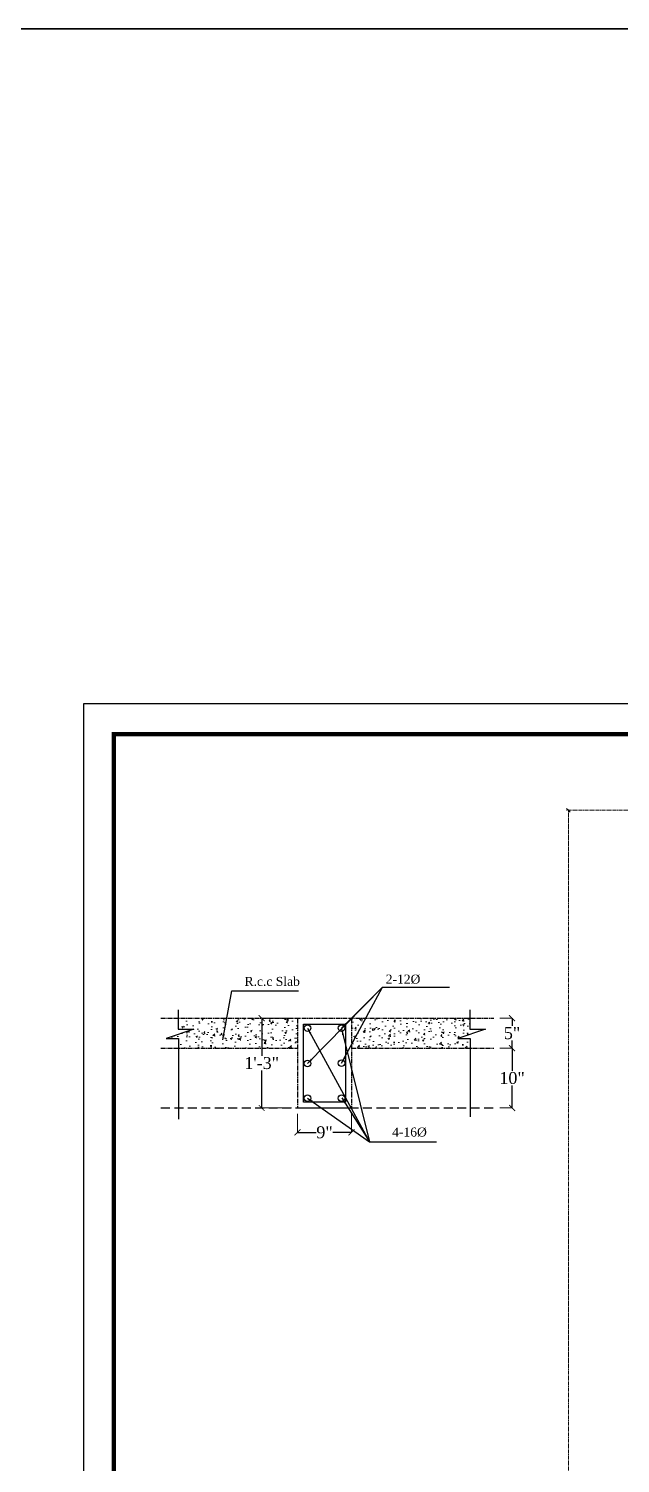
# Model space of a CAD drawing. Header units: millimetres. Extents: x -6808 to 215771, y -89660 to -16303.
# Drawn here: x 110174 to 110487, y -47369 to -46609 of the extents above; entities that cross this region are included whole.
import ezdxf

# ---------------------------------------------------------------- set-up
doc = ezdxf.new("R2010")
doc.units = ezdxf.units.MM
doc.header["$PDMODE"] = 35
doc.linetypes.add('CENTER2', pattern=[1.125, 0.75, -0.125, 0.125, -0.125])
doc.linetypes.add('DASHED', pattern=[0.75, 0.5, -0.25])
doc.layers.get('0').update_dxf_attribs({"color": 8})
for name, color, linetype, lineweight in [('beam', 6, 'CENTER2', 30), ('dim2', 6, 'Continuous', 20), ('STEEL', 1, 'Continuous', 30), ('wall', 7, 'Continuous', 35)]:
    doc.layers.add(name, color=color, linetype=linetype, lineweight=lineweight)
doc.layers.add('FORMAT', color=7, linetype='Continuous')
doc.layers.add('wall hatch', color=7, linetype='Continuous', lineweight=9, true_color=0x4a4a4a)
doc.styles.add('SAJ', font='eurr____.ttf')
doc.styles.get("Standard").update_dxf_attribs({"font": 'times.ttf'})
doc.dimstyles.new('DIM-120', dxfattribs={"dimtxt": 6, "dimasz": 3, "dimexe": 0, "dimexo": 6, "dimgap": 0, "dimtad": 0, "dimtih": 1, "dimtoh": 1, "dimzin": 0, "dimdsep": 46, "dimlunit": 4, "dimtxsty": 'Standard', "dimblk": 'ARCHTICK', "dimcen": 0, "dimclrd": 256, "dimclre": 256, "dimclrt": 256, "dimadec": 0, "dimazin": 0, "dimtfac": 1, "dimtofl": 0, "dimtmove": 1, "dimatfit": 0, "dimfxl": 1, "dimtolj": 1, "dimtzin": 0, "dimlwe": -1, "dimarcsym": 0})
doc.dimstyles.new('SAJ', dxfattribs={"dimtxt": 5, "dimasz": 2, "dimexe": 1, "dimexo": 1, "dimgap": 0.09375, "dimtad": 0, "dimdec": 1, "dimzin": 0, "dimdsep": 46, "dimlunit": 4, "dimtxsty": 'SAJ', "dimblk": 'OBLIQUE', "dimcen": 0.125, "dimdle": 0.375, "dimadec": 0, "dimazin": 0, "dimtfac": 1, "dimtdec": 1, "dimtofl": 0, "dimtmove": 0, "dimatfit": 3, "dimldrblk": 'OBLIQUE', "dimfxl": 1, "dimtolj": 1, "dimtzin": 0, "dimlwd": 5, "dimlwe": 5, "dimarcsym": 1})

# ---------------------------------------------------------------- blocks, each defined once
blk = doc.blocks.new('_Oblique')
at = {"color": 0, "linetype": 'ByBlock', "lineweight": -2}
blk.add_line((-0.5, -0.5), (0.5, 0.5), dxfattribs=at)
blk = doc.blocks.new('*D1498')
at = {"layer": 'Defpoints', "color": 0, "transparency": 16777216}
for p in [(110496.23, -47023.23), (110459.24, -47811.23), (110496.23, -47811.23)]:
    blk.add_point(p, dxfattribs=at)
at = {"layer": 'dim2', "color": 0, "linetype": 'DASHED', "lineweight": 5, "transparency": 16777216}
for p, q in [((110495.23, -47023.23), (110458.24, -47023.23)), ((110459.24, -47022.86), (110459.24, -47398.82)), ((110459.24, -47811.61), (110459.24, -47435.64)), ((110495.23, -47811.23), (110458.24, -47811.23))]:
    blk.add_line(p, q, dxfattribs=at)
at = {"layer": 'dim2', "color": 0, "lineweight": 5, "transparency": 16777216, "xscale": 2, "yscale": 2, "zscale": 2}
for p, rotation in [((110459.24, -47023.23), 90), ((110459.24, -47811.23), 270)]:
    blk.add_blockref('_Oblique', p, dxfattribs=dict(at, rotation=rotation))
at = {"layer": 'dim2', "color": 0, "transparency": 16777216, "insert": (110459.24, -47417.23), "char_height": 12, "attachment_point": 5, "rotation": 90, "style": 'SAJ'}
blk.add_mtext('\\A1;65\'-8"', dxfattribs=at)
blk = doc.blocks.new('_ARCHTICK')
at = {"color": 0, "linetype": 'ByBlock', "const_width": 0.15}
blk.add_lwpolyline([(-0.5, -0.5), (0.5, 0.5)], dxfattribs=at)
blk = doc.blocks.new('*D199')
at = {"layer": 'Defpoints', "color": 0, "ltscale": 2, "transparency": 16777216}
for p in [(19.91, 16.85), (13.91, 1.85), (19.91, 1.85)]:
    blk.add_point(p, dxfattribs=at)
at = {"layer": 'STEEL', "lineweight": 18, "ltscale": 2, "transparency": 16777216}
for p, q in [((18.91, 16.85), (13.91, 16.85)), ((18.91, 1.85), (13.91, 1.85))]:
    blk.add_line(p, q, dxfattribs=at)
at = {"layer": 'STEEL', "lineweight": -2, "ltscale": 2, "transparency": 16777216}
for p, q in [((13.91, 16.85), (13.91, 10.57)), ((13.91, 1.85), (13.91, 8.13))]:
    blk.add_line(p, q, dxfattribs=at)
for p, rotation in [((13.91, 16.85), 90), ((13.91, 1.85), 270)]:
    blk.add_blockref('_ARCHTICK', p, dxfattribs=dict(at, rotation=rotation))
at = {"layer": 'STEEL', "lineweight": 18, "ltscale": 2, "transparency": 16777216, "insert": (13.91, 9.35), "char_height": 2, "attachment_point": 5}
blk.add_mtext('\\A1;1\'-3"', dxfattribs=at)
blk = doc.blocks.new('*D200')
at = {"layer": 'Defpoints', "color": 0, "ltscale": 2, "transparency": 16777216}
for p in [(19.91, 1.85), (28.91, 1.85), (28.91, -2.22)]:
    blk.add_point(p, dxfattribs=at)
at = {"layer": 'STEEL', "lineweight": 18, "ltscale": 2, "transparency": 16777216}
for p, q in [((19.91, 0.85), (19.91, -2.22)), ((28.91, 0.85), (28.91, -2.22))]:
    blk.add_line(p, q, dxfattribs=at)
at = {"layer": 'STEEL', "lineweight": -2, "ltscale": 2, "transparency": 16777216}
for p, q in [((19.91, -2.22), (23.03, -2.22)), ((28.91, -2.22), (25.8, -2.22))]:
    blk.add_line(p, q, dxfattribs=at)
at = {"layer": 'STEEL', "lineweight": -2, "ltscale": 2, "transparency": 16777216, "rotation": 180}
blk.add_blockref('_ARCHTICK', (19.91, -2.22), dxfattribs=at)
at = {"layer": 'STEEL', "lineweight": -2, "ltscale": 2, "transparency": 16777216}
blk.add_blockref('_ARCHTICK', (28.91, -2.22), dxfattribs=at)
at = {"layer": 'STEEL', "lineweight": 18, "ltscale": 2, "transparency": 16777216, "insert": (24.41, -2.22), "char_height": 2, "attachment_point": 5}
blk.add_mtext('\\A1;9"', dxfattribs=at)
blk = doc.blocks.new('*D201')
at = {"layer": 'Defpoints', "color": 0, "ltscale": 2, "transparency": 16777216}
for p in [(52.72, 16.85), (55.75, 16.85), (52.72, 11.85)]:
    blk.add_point(p, dxfattribs=at)
at = {"layer": 'STEEL', "lineweight": 18, "ltscale": 2, "transparency": 16777216}
for p, q in [((53.72, 16.85), (55.75, 16.85)), ((53.72, 11.85), (55.75, 11.85))]:
    blk.add_line(p, q, dxfattribs=at)
at = {"layer": 'STEEL', "lineweight": -2, "ltscale": 2, "transparency": 16777216}
for p, q in [((55.75, 16.85), (55.75, 15.57)), ((55.75, 11.85), (55.75, 13.13))]:
    blk.add_line(p, q, dxfattribs=at)
for p, rotation in [((55.75, 16.85), 90), ((55.75, 11.85), 270)]:
    blk.add_blockref('_ARCHTICK', p, dxfattribs=dict(at, rotation=rotation))
at = {"layer": 'STEEL', "lineweight": 18, "ltscale": 2, "transparency": 16777216, "insert": (55.75, 14.35), "char_height": 2, "attachment_point": 5}
blk.add_mtext('\\A1;5"', dxfattribs=at)
blk = doc.blocks.new('*D1149')
at = {"layer": 'Defpoints', "color": 0, "ltscale": 2, "transparency": 16777216}
for p in [(52.72, 11.85), (52.72, 1.85), (55.75, 1.85)]:
    blk.add_point(p, dxfattribs=at)
at = {"layer": 'STEEL', "lineweight": 18, "ltscale": 2, "transparency": 16777216}
for p, q in [((53.72, 11.85), (55.75, 11.85)), ((53.72, 1.85), (55.75, 1.85))]:
    blk.add_line(p, q, dxfattribs=at)
at = {"layer": 'STEEL', "lineweight": -2, "ltscale": 2, "transparency": 16777216}
for p, q in [((55.75, 11.85), (55.75, 8.07)), ((55.75, 1.85), (55.75, 5.63))]:
    blk.add_line(p, q, dxfattribs=at)
for p, rotation in [((55.75, 11.85), 90), ((55.75, 1.85), 270)]:
    blk.add_blockref('_ARCHTICK', p, dxfattribs=dict(at, rotation=rotation))
at = {"layer": 'STEEL', "lineweight": 18, "ltscale": 2, "transparency": 16777216, "insert": (55.75, 6.85), "char_height": 2, "attachment_point": 5}
blk.add_mtext('\\A1;10"', dxfattribs=at)
blk = doc.blocks.new('A$C078B3E45')
at = {"layer": 'wall hatch', "ltscale": 2}
h = blk.add_hatch(dxfattribs=at)
h.set_pattern_fill('AR-CONC', color=256, scale=0.4, style=0)
h.set_pattern_definition([(50, (-81997.889, 34496.2954), (2.86904073, -0.25100854), [0.3, -3.3]), (355, (-81997.889, 34496.2954), (-0.55500533, 3.00876853), [0.24, -2.64]), (100.4514, (-81997.65, 34496.2745), (2.31403753, 2.75775817), [0.25496076, -2.80456845]), (46.1842, (-81997.889, 34497.0954), (4.2689642, -0.66207606), [0.45, -4.95]), (96.6356, (-81997.5333, 34497.0403), (3.73865082, 3.89647148), [0.38244115, -4.206852]), (351.1842, (-81997.889, 34497.0954), (3.73864778, 3.8964744), [0.36, -3.96]), (21, (-81997.489, 34496.8954), (2.38762821, -1.61047556), [0.3, -3.3]), (326, (-81997.489, 34496.8954), (0.97326133, 2.90060018), [0.24, -2.64]), (71.4514, (-81997.29, 34496.7612), (3.36089051, 1.29012199), [0.25496076, -2.80456845]), (37.5, (-81997.889, 34496.2954), (0.048639421, 1.331575415), [0, -2.608, 0, -2.68, 0, -2.65]), (7.5, (-81997.889, 34496.2954), (1.05227815, 1.577646848), [0, -1.528, 0, -2.548, 0, -1.01]), (327.5, (-81998.781, 34496.2954), (2.135289745, -0.090219487), [0, -1, 0, -3.12, 0, -4.14]), (317.5, (-81999.181, 34496.2954), (2.332744677, 0.40041993), [0, -1.3, 0, -2.072, 0, -2.94])])
h.paths.add_polyline_path([(19.913, 16.851), (-0.03, 16.851), (-0.03, 15.045), (2.571, 15.045), (-2.043, 13.488), (0, 13.488), (0, 11.851), (19.913, 11.851)])
h.paths.add_polyline_path([(48.748, 13.488), (46.705, 13.488), (51.319, 15.045), (48.718, 15.045), (48.718, 16.851), (28.913, 16.851), (28.913, 11.851), (48.748, 11.851)])
at = {"layer": 'beam'}
for p, q in [((-2.969, 16.851), (52.723, 16.851)), ((19.913, 16.851), (19.913, 1.851)), ((28.913, 16.851), (28.913, 1.851)), ((-2.969, 11.851), (19.913, 11.851)), ((28.913, 11.851), (52.723, 11.851)), ((19.913, 1.851), (28.913, 1.851))]:
    blk.add_line(p, q, dxfattribs=at)
at = {"layer": 'STEEL', "linetype": 'DASHED', "lineweight": 25, "ltscale": 3}
blk.add_line((-2.922, 1.851), (52.723, 1.851), dxfattribs=at)
at = {"layer": 'STEEL', "ltscale": 2}
for points in [[(-0.03, 18.276), (-0.03, 15.045), (2.571, 15.045), (-2.043, 13.488), (0, 13.488), (0, 0)], [(48.718, 18.276), (48.718, 15.045), (51.319, 15.045), (46.705, 13.488), (48.748, 13.488), (48.748, 0.385)]]:
    blk.add_lwpolyline(points, dxfattribs=at)
blk.add_lwpolyline([(20.913, 15.851), (27.913, 15.851), (27.913, 2.851), (20.913, 2.851)], close=True, dxfattribs=at)
for centre in [(21.562, 15.213), (27.264, 15.213), (21.562, 9.271), (27.264, 9.353), (21.562, 3.488), (27.264, 3.488)]:
    blk.add_circle(centre, 0.551, dxfattribs=at)
at = {"layer": 'STEEL', "color": 0, "linetype": 'Continuous', "lineweight": 30, "ltscale": 40, "char_height": 1.5, "width": 47.9848, "attachment_point": 1}
for s, insert in [('2-12%%C', (34.64, 24.14)), ('R.c.c Slab', (11.047, 23.761)), ('4-16%%C', (35.716, -1.42))]:
    blk.add_mtext(s, dxfattribs=dict(at, insert=insert))
at = {"layer": 'STEEL', "lineweight": 18, "ltscale": 2}
for base, p1, p2, picture, middle in [((13.911, 1.851), (19.913, 16.851), (19.913, 1.851), '*D199', (13.911, 9.351)), ((55.747, 16.851), (52.723, 11.851), (52.723, 16.851), '*D201', (55.747, 14.351)), ((55.747, 1.851), (52.723, 11.851), (52.723, 1.851), '*D1149', (55.747, 6.851))]:
    dim = blk.add_linear_dim(base=base, p1=p1, p2=p2, angle=90, dimstyle='DIM-120', override={"dimtxt": 2, "dimasz": 1, "dimexo": 1, "dimgap": 0.2, "dimlwe": 18}, dxfattribs=at)
    dim.commit()
    dim.dimension.update_dxf_attribs({"geometry": picture, "text_midpoint": middle})
dim = blk.add_linear_dim(base=(28.913, -2.219), p1=(19.913, 1.851), p2=(28.913, 1.851), dimstyle='DIM-120', override={"dimtxt": 2, "dimasz": 1, "dimexo": 1, "dimgap": 0.2, "dimlwe": 18}, dxfattribs=at)
dim.commit()
dim.dimension.update_dxf_attribs({"geometry": '*D200', "text_midpoint": (24.413, -2.219)})
for points in [[(21.562, 9.271), (34.078, 22.027)], [(27.264, 15.213), (34.078, 22.027), (45.319, 22.027)], [(27.264, 9.353), (34.078, 22.027)], [(7.425, 13.22), (8.948, 21.406), (20.078, 21.406)], [(21.562, 15.213), (31.912, -3.807)], [(27.264, 15.082), (31.912, -3.807)], [(21.562, 3.488), (31.912, -3.807)], [(27.315, 3.563), (31.912, -3.807), (43.119, -3.807)]]:
    blk.add_leader(points, dimstyle='DIM-120', override={"dimasz": 1}, dxfattribs=at)

msp = doc.modelspace()

# ---------------------------------------------------------------- linework, layer by layer
at = {"layer": 'FORMAT', "color": 0}
msp.add_lwpolyline([(110202.522, -46966.892), (110202.522, -48051.542), (110966.36, -48051.542), (110966.36, -46966.892)], close=True, dxfattribs=at)
msp.add_lwpolyline([(110202.522, -46966.892), (110202.522, -48051.542), (110966.36, -48051.542), (110966.36, -46966.892)], close=True, dxfattribs=at)
at = {"layer": 'FORMAT', "color": 0, "const_width": 2.24}
msp.add_lwpolyline([(110218.599, -46982.969), (110218.599, -48035.465), (110950.283, -48035.465), (110950.283, -46982.969)], close=True, dxfattribs=at)
msp.add_lwpolyline([(110218.599, -46982.969), (110218.599, -48035.465), (110950.283, -48035.465), (110950.283, -46982.969)], close=True, dxfattribs=at)
at = {"layer": 'wall'}
msp.add_lwpolyline([(93155.422, -46609.38), (112001.612, -46609.38), (112001.612, -48747.451), (93155.422, -48747.451)], close=True, dxfattribs=at)

# ---------------------------------------------------------------- block references
at = {"layer": 'beam', "color": 8, "ltscale": 2, "xscale": 3.168, "yscale": 3.168, "zscale": 3.168}
msp.add_blockref('A$C078B3E45', (110252.795, -47186.737), dxfattribs=at)

# ---------------------------------------------------------------- dimensions: what is measured, and where the dimension line sits
at = {"layer": 'dim2'}
dim = msp.add_linear_dim(base=(110459.239, -47811.231), p1=(110496.225, -47023.231), p2=(110496.225, -47811.231), angle=270, dimstyle='SAJ', override={"dimtxt": 12}, dxfattribs=at)
dim.commit()
dim.dimension.update_dxf_attribs({"geometry": '*D1498', "text_midpoint": (110459.239, -47417.231), "dimtype": 161})

doc.saveas('drawing.dxf')
